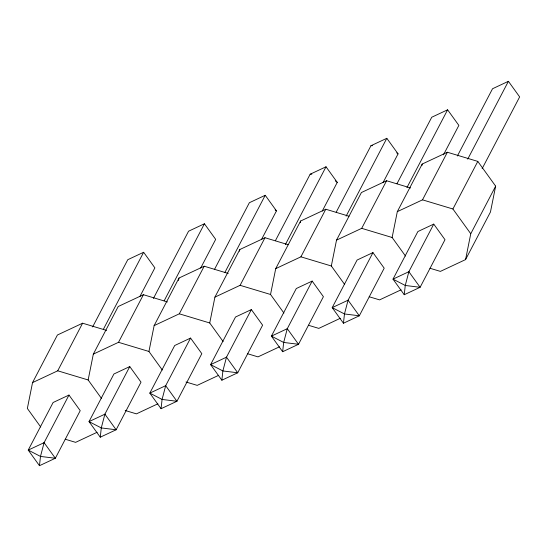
<?xml version="1.0" encoding="UTF-8"?>
<svg xmlns="http://www.w3.org/2000/svg" width="547" height="547" viewBox="0 0 547 547"><rect width="100%" height="100%" fill="white"/><g stroke="black" fill="none" stroke-linecap="round" stroke-linejoin="round"><path stroke-width="0.82" d="M39.473 465.695L40.492 456.424L44.095 442.667L68.984 395.064L80.224 410.66L55.343 458.256L39.473 465.695L28.232 450.099L53.114 402.503L68.984 395.064M100.272 437.197L101.284 427.932L104.894 414.175L129.776 366.572L141.017 382.162L116.135 429.764L100.272 437.197L89.024 421.607L113.913 374.004L129.776 366.572M161.064 408.705L162.083 399.44L165.686 385.676L190.575 338.08L201.816 353.67L176.934 401.272L161.064 408.705L149.823 393.115L174.705 345.513L190.575 338.08M221.863 380.213L222.875 370.948L226.485 357.184L251.367 309.588L262.608 325.178L237.726 372.781L221.863 380.213L210.616 364.623L235.504 317.021L251.367 309.588M282.655 351.721L283.674 342.449L287.278 328.692L312.166 281.09L323.407 296.686L298.518 344.282L282.655 351.721L271.415 336.125L296.296 288.529L312.166 281.09M343.454 323.229L344.466 313.957L348.077 300.2L372.958 252.598L384.199 268.194L359.317 315.79L343.454 323.229L332.207 307.633L357.095 260.037L372.958 252.598M404.247 294.73L405.265 285.466L408.869 271.702L433.757 224.106L444.998 239.695L420.11 287.298L404.247 294.73L393.006 279.141L417.887 231.538L433.757 224.106M106.624 330.429L82.604 323.202L57.421 335.003L32.54 382.606L27.35 408.452L40.731 427.016M101.53 398.517L88.142 379.96L93.332 354.114L118.22 306.511L143.403 294.71L167.423 301.937M162.322 370.025L148.941 351.468L154.131 325.622L179.013 278.02L204.195 266.218L228.215 273.445M178.513 280.522L179.013 278.02M223.121 341.533L209.733 322.969L214.923 297.124L239.812 249.528L264.994 237.726L288.207 244.707M239.477 251.196L239.812 249.528M283.914 313.041L270.533 294.477L275.722 268.632L300.604 221.036L325.786 209.227L349.007 216.215M300.269 222.697L300.604 221.036M344.713 284.549L331.325 265.986L336.514 240.14L361.403 192.537L386.585 180.736L410.599 187.963M405.505 256.051L392.124 237.494L397.313 211.648L422.195 164.045L447.378 152.244L477.804 161.399L495.65 186.151L490.461 211.997L465.572 259.593L440.39 271.394L429.983 268.262M421.86 165.714L422.195 164.045M465.572 259.593L470.762 233.747L495.65 186.151M32.54 382.606L57.722 370.804L82.604 323.202M92.614 326.949L127.772 259.702L143.635 252.27L154.876 267.859L139.868 296.57M103.349 329.335L143.635 252.27M93.332 354.114L118.514 342.313L143.403 294.71M153.413 298.45L188.565 231.21L204.428 223.771L215.675 239.367L200.66 268.078M164.141 300.836L204.428 223.771M154.131 325.622L179.313 313.814L204.195 266.218M214.602 269.206L249.364 202.718L265.227 195.279L276.467 210.875L261.459 239.586M224.933 272.344L265.227 195.279M214.923 297.124L240.106 285.322L264.994 237.726M275.394 240.714L310.156 174.22L326.019 166.787L337.267 182.377L322.251 211.087M285.336 244.612L326.019 166.787M275.722 268.632L300.905 256.83L325.786 209.227M336.193 212.215L370.948 145.728L386.818 138.295L398.059 153.885L383.05 182.595M346.135 216.113L386.818 138.295M336.514 240.14L361.697 228.338L386.585 180.736M396.985 183.724L431.747 117.236L447.61 109.803L458.858 125.393L443.453 154.863M406.927 187.621L447.61 109.803M397.313 211.648L422.496 199.846L447.378 152.244M457.388 155.984L492.539 88.744L508.409 81.305L519.65 96.901L482.126 168.674M467.726 159.129L508.409 81.305M470.762 233.747L452.916 208.995L477.804 161.399M97.099 432.287L75.623 442.352L65.209 439.22M157.892 403.795L136.415 413.86L125.208 410.489M218.691 375.304L197.214 385.368L186.001 381.997M279.483 346.812L258.006 356.876L247.6 353.745M340.282 318.313L318.798 328.385L308.392 325.253M401.074 289.821L379.597 299.886L369.191 296.754M370.948 145.728L372.616 145.693M310.156 174.22L311.824 174.192M422.496 199.846L452.916 208.995M361.697 228.338L392.124 237.494M300.905 256.83L331.325 265.986M240.106 285.322L270.533 294.477M179.313 313.814L209.733 322.969M118.514 342.313L148.941 351.468M57.722 370.804L88.142 379.96M396.732 152.886L398.059 153.885M335.277 180.886L337.267 182.377M275.141 209.877L276.467 210.875M44.095 442.667L28.232 450.099L40.492 456.424L55.343 458.256L44.095 442.667M104.894 414.175L89.024 421.607L101.284 427.932L116.135 429.764L104.894 414.175M165.686 385.676L149.823 393.115L162.083 399.44L176.934 401.272L165.686 385.676M226.485 357.184L210.616 364.623L222.875 370.948L237.726 372.781L226.485 357.184M287.278 328.692L271.415 336.125L283.674 342.449L298.518 344.282L287.278 328.692M348.077 300.2L332.207 307.633L344.466 313.957L359.317 315.79L348.077 300.2M408.869 271.702L393.006 279.141L405.265 285.466L420.11 287.298L408.869 271.702"/></g></svg>
